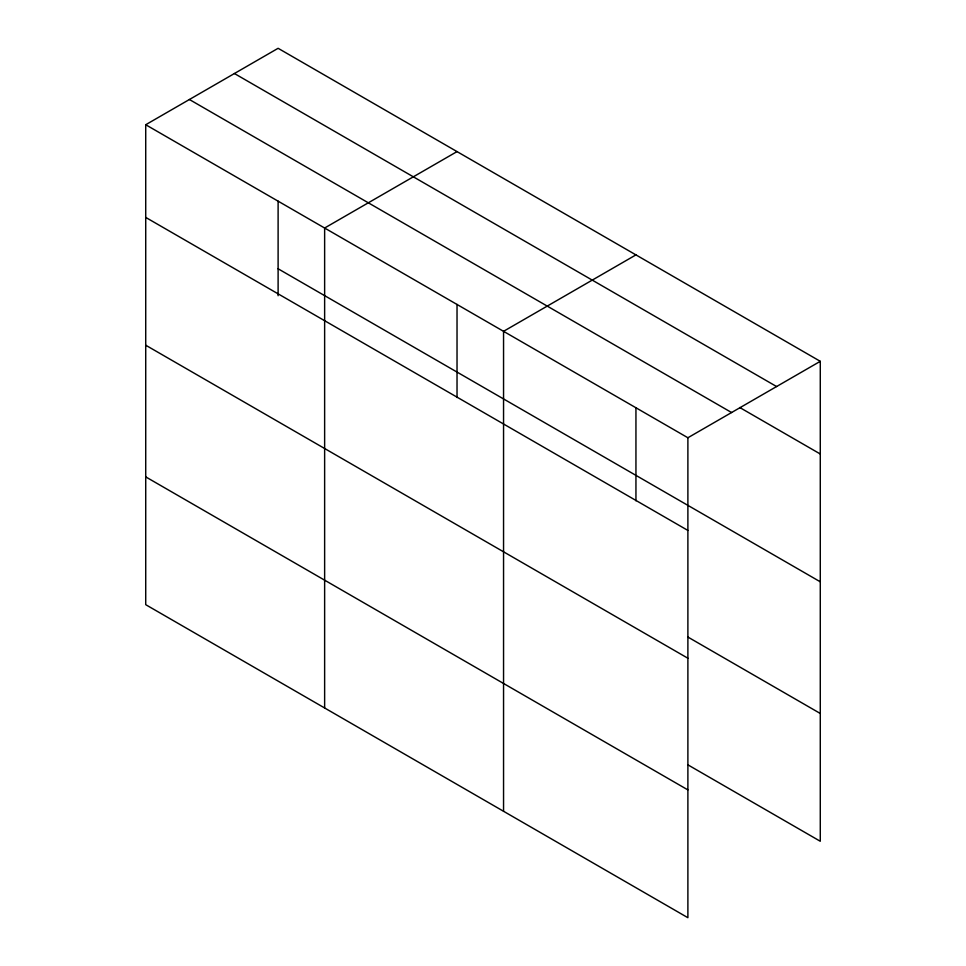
<?xml version="1.0" encoding="UTF-8"?>
<svg xmlns="http://www.w3.org/2000/svg" width="966" height="966" viewBox="0 0 966 966"><rect width="100%" height="100%" fill="white"/><g stroke="black" fill="none" stroke-linecap="round" stroke-linejoin="round"><path stroke-width="1.45" d="M687.889 658.232L687.889 437.755L145.721 124.735L145.721 604.68L687.889 917.7L687.889 658.232L145.721 345.212M687.864 764.818L820.279 841.265L820.279 361.32L278.111 48.3L145.721 124.735M457.027 151.602L324.636 228.024L324.636 707.981M635.942 254.891L503.552 331.326L503.552 811.271M687.889 437.755L820.279 361.32M234.424 73.525L776.592 386.545M739.787 407.531L820.279 453.996M189.408 99.51L731.576 412.53M278.111 268.777L820.279 581.798M145.721 217.41L687.889 530.431M687.864 637.029L820.279 713.476M145.721 476.878L687.889 789.898M635.942 407.712L635.942 500.811M457.027 304.423L457.027 397.509M278.111 201.121L278.111 295.717"/></g></svg>
